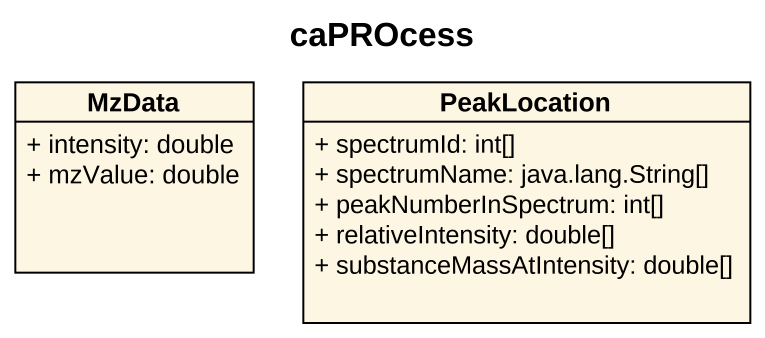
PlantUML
@startuml
title caPROcess
hide circle
hide empty members
skinparam classAttributeIconSize 0
class MzData {
  + intensity: double
  + mzValue: double
}
class PeakLocation {
  + spectrumId: int[]
  + spectrumName: java.lang.String[]
  + peakNumberInSpectrum: int[]
  + relativeIntensity: double[]
  + substanceMassAtIntensity: double[]
}
@enduml
